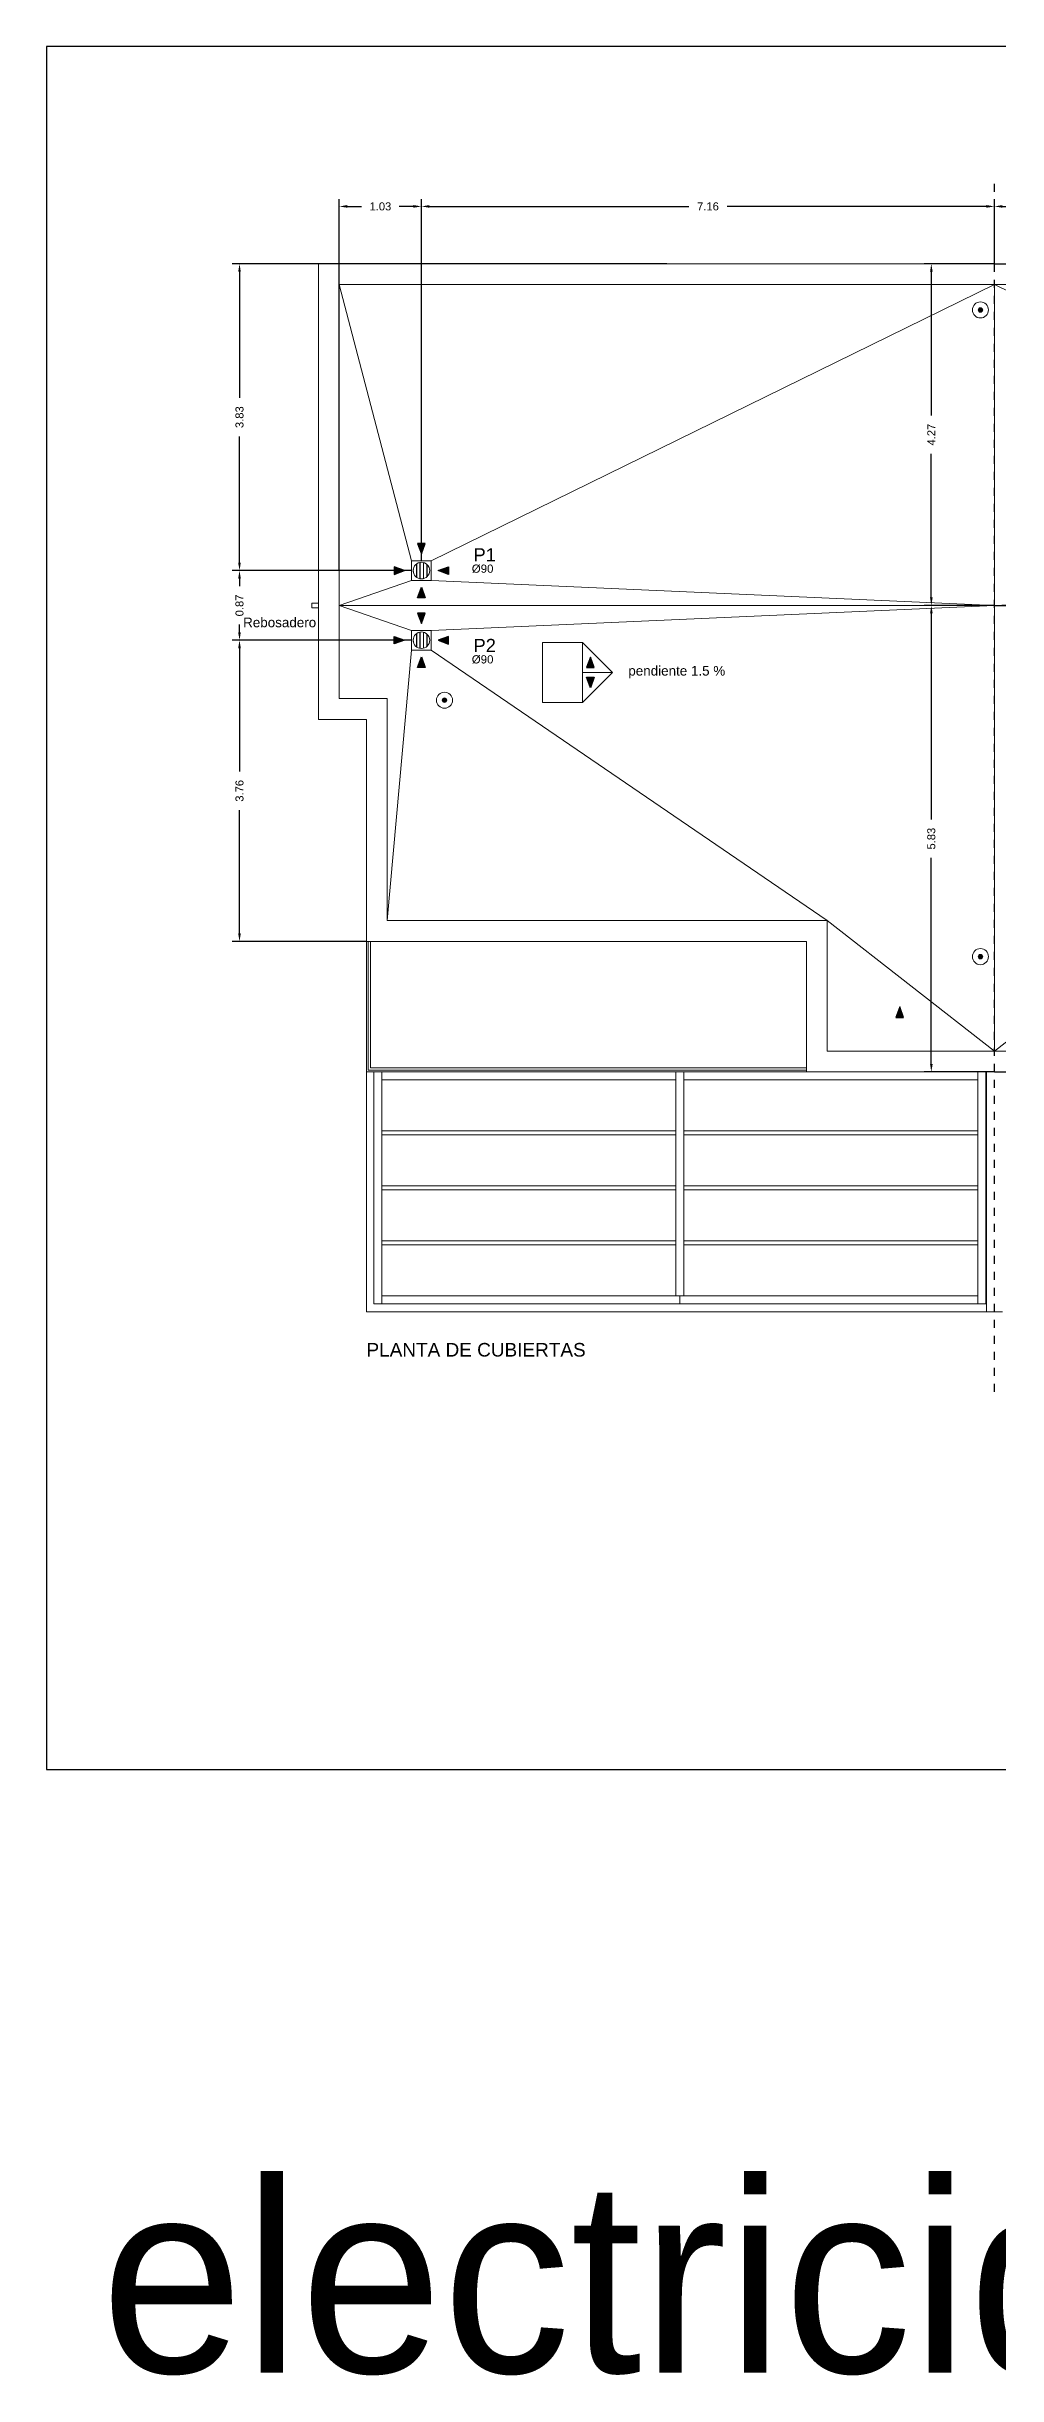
# Model space of a CAD drawing. Header units: millimetres. Extents: x 441156 to 441876, y 4514765 to 4515211.
# Drawn here: x 441363.37 to 441375.26, y 4515157.47 to 4515186.58 of the extents above; entities that cross this region are included whole.
import ezdxf
from ezdxf.enums import TextEntityAlignment as Align

# ---------------------------------------------------------------- set-up
doc = ezdxf.new("R2010")
doc.units = ezdxf.units.MM
doc.linetypes.add('CONTINUA', pattern=[0])
doc.linetypes.add('RAYITAS', pattern=[0.375, 0.25, -0.125])
doc.layers.add('01_cartela', color=6, linetype='Continuous', plot=False)
for name, color, linetype in [('01_cotas', 254, 'Continuous'), ('01_proyección', 4, 'RAYITAS'), ('01_puertas', 2, 'Continuous'), ('01_textos', 7, 'Continuous')]:
    doc.layers.add(name, color=color, linetype=linetype)
for name, color, linetype, lineweight in [('01_varios', 4, 'Continuous', 0), ('INGIN SANEAMIENTO BAJANTE PLUVIALES', 170, 'Continuous', 5), ('INGIN SANEAMIENTO TEXTO ENTERRADO', 7, 'Continuous', 0)]:
    doc.layers.add(name, color=color, linetype=linetype, lineweight=lineweight)
doc.styles.add('Century Gothic_6', font='', dxfattribs={"height": 11})
doc.styles.add('Estilo1', font='swissel.ttf')
doc.styles.add('NIEVES2', font='sanss___.ttf')
doc.styles.add('ROMANS', font='romans')
doc.styles.get('Century Gothic_6').set_extended_font_data('Century Gothic')
doc.dimstyles.new('DECIMAL-50', dxfattribs={"dimtxt": 0.08, "dimasz": 0.15, "dimexe": 0.09, "dimexo": 0, "dimgap": 0.09, "dimtad": 0, "dimzin": 0, "dimdsep": 46, "dimtxsty": 'ROMANS', "dimcen": 0.09, "dimclrt": 6, "dimadec": 0, "dimazin": 0, "dimtfac": 1.38, "dimtix": 1, "dimtofl": 0, "dimtmove": 2, "dimatfit": 3, "dimldrblk": 'OBLIQUE', "dimfxl": 1, "dimtolj": 1, "dimtzin": 0, "dimarcsym": 0})

# ---------------------------------------------------------------- blocks, each defined once
blk = doc.blocks.new('*D24')
at = {"layer": '01_cotas', "color": 0, "linetype": 'CONTINUA', "lineweight": -2, "transparency": 16777216}
for p, q in [((441375.221, 4515179.595), (441374.342, 4515179.595)), ((441375.221, 4515173.765), (441374.342, 4515173.765))]:
    blk.add_line(p, q, dxfattribs=at)
at = {"layer": '01_cotas', "color": 0, "lineweight": -2, "transparency": 16777216}
for p, q in [((441374.432, 4515179.495), (441374.432, 4515176.921)), ((441374.432, 4515173.865), (441374.432, 4515176.44))]:
    blk.add_line(p, q, dxfattribs=at)
at = {"layer": '01_cotas', "color": 0, "transparency": 16777216}
for points in [[(441374.416, 4515179.495), (441374.449, 4515179.495), (441374.432, 4515179.595)], [(441374.416, 4515173.865), (441374.449, 4515173.865), (441374.432, 4515173.765)]]:
    blk.add_solid(points, dxfattribs=at)
at = {"layer": '01_cotas', "color": 7, "transparency": 16777216, "insert": (441374.432, 4515176.68), "char_height": 0.1, "attachment_point": 5, "rotation": 90, "style": 'Estilo1'}
blk.add_mtext('\\A1;5.83', dxfattribs=at)
blk = doc.blocks.new('*D25')
at = {"layer": '01_cotas', "color": 0, "linetype": 'CONTINUA', "lineweight": -2, "transparency": 16777216}
for p, q in [((441375.221, 4515183.865), (441374.342, 4515183.865)), ((441375.221, 4515179.595), (441374.342, 4515179.595))]:
    blk.add_line(p, q, dxfattribs=at)
at = {"layer": '01_cotas', "color": 0, "lineweight": -2, "transparency": 16777216}
for p, q in [((441374.432, 4515183.765), (441374.432, 4515181.97)), ((441374.432, 4515179.695), (441374.432, 4515181.491))]:
    blk.add_line(p, q, dxfattribs=at)
at = {"layer": '01_cotas', "color": 0, "transparency": 16777216}
for points in [[(441374.416, 4515183.765), (441374.449, 4515183.765), (441374.432, 4515183.865)], [(441374.416, 4515179.695), (441374.449, 4515179.695), (441374.432, 4515179.595)]]:
    blk.add_solid(points, dxfattribs=at)
at = {"layer": '01_cotas', "color": 7, "transparency": 16777216, "insert": (441374.432, 4515181.73), "char_height": 0.1, "attachment_point": 5, "rotation": 90, "style": 'Estilo1'}
blk.add_mtext('\\A1;4.27', dxfattribs=at)
blk = doc.blocks.new('*D28')
at = {"layer": '01_cotas', "color": 0, "linetype": 'CONTINUA', "lineweight": -2, "transparency": 16777216}
for p, q in [((441375.221, 4515179.595), (441376.1, 4515179.595)), ((441375.221, 4515173.765), (441376.1, 4515173.765))]:
    blk.add_line(p, q, dxfattribs=at)
at = {"layer": '01_cotas', "color": 0, "lineweight": -2, "transparency": 16777216}
for p, q in [((441376.01, 4515179.495), (441376.01, 4515176.921)), ((441376.01, 4515173.865), (441376.01, 4515176.44))]:
    blk.add_line(p, q, dxfattribs=at)
at = {"layer": '01_cotas', "color": 0, "transparency": 16777216}
for points in [[(441375.994, 4515179.495), (441376.027, 4515179.495), (441376.01, 4515179.595)], [(441375.994, 4515173.865), (441376.027, 4515173.865), (441376.01, 4515173.765)]]:
    blk.add_solid(points, dxfattribs=at)
at = {"layer": '01_cotas', "color": 7, "transparency": 16777216, "insert": (441376.01, 4515176.68), "char_height": 0.1, "attachment_point": 5, "rotation": 90, "style": 'Estilo1'}
blk.add_mtext('\\A1;5.83', dxfattribs=at)
blk = doc.blocks.new('*D29')
at = {"layer": '01_cotas', "color": 0, "linetype": 'CONTINUA', "lineweight": -2, "transparency": 16777216}
for p, q in [((441375.221, 4515183.865), (441376.1, 4515183.865)), ((441375.221, 4515179.595), (441376.1, 4515179.595))]:
    blk.add_line(p, q, dxfattribs=at)
at = {"layer": '01_cotas', "color": 0, "lineweight": -2, "transparency": 16777216}
for p, q in [((441376.01, 4515183.765), (441376.01, 4515181.97)), ((441376.01, 4515179.695), (441376.01, 4515181.491))]:
    blk.add_line(p, q, dxfattribs=at)
at = {"layer": '01_cotas', "color": 0, "transparency": 16777216}
for points in [[(441375.994, 4515183.765), (441376.027, 4515183.765), (441376.01, 4515183.865)], [(441375.994, 4515179.695), (441376.027, 4515179.695), (441376.01, 4515179.595)]]:
    blk.add_solid(points, dxfattribs=at)
at = {"layer": '01_cotas', "color": 7, "transparency": 16777216, "insert": (441376.01, 4515181.73), "char_height": 0.1, "attachment_point": 5, "rotation": 90, "style": 'Estilo1'}
blk.add_mtext('\\A1;4.27', dxfattribs=at)
blk = doc.blocks.new('*D32')
at = {"layer": '01_cotas', "color": 0, "linetype": 'CONTINUA', "lineweight": -2, "transparency": 16777216}
for p, q in [((441375.221, 4515183.865), (441375.221, 4515184.672)), ((441382.384, 4515183.865), (441382.384, 4515184.672))]:
    blk.add_line(p, q, dxfattribs=at)
at = {"layer": '01_cotas', "color": 0, "lineweight": -2, "transparency": 16777216}
for p, q in [((441375.321, 4515184.582), (441378.563, 4515184.582)), ((441382.284, 4515184.582), (441379.043, 4515184.582))]:
    blk.add_line(p, q, dxfattribs=at)
at = {"layer": '01_cotas', "color": 0, "transparency": 16777216}
for points in [[(441375.321, 4515184.599), (441375.321, 4515184.566), (441375.221, 4515184.582)], [(441382.284, 4515184.599), (441382.284, 4515184.566), (441382.384, 4515184.582)]]:
    blk.add_solid(points, dxfattribs=at)
at = {"layer": '01_cotas', "color": 7, "transparency": 16777216, "insert": (441378.803, 4515184.582), "char_height": 0.1, "attachment_point": 5, "style": 'Estilo1'}
blk.add_mtext('\\A1;7.16', dxfattribs=at)
blk = doc.blocks.new('*D39')
at = {"layer": '01_cotas', "color": 0, "linetype": 'CONTINUA', "lineweight": -2, "transparency": 16777216}
for p, q in [((441371.126, 4515183.865), (441365.694, 4515183.865)), ((441367.936, 4515180.031), (441365.694, 4515180.031))]:
    blk.add_line(p, q, dxfattribs=at)
at = {"layer": '01_cotas', "color": 0, "lineweight": -2, "transparency": 16777216}
for p, q in [((441365.784, 4515183.765), (441365.784, 4515182.188)), ((441365.784, 4515180.131), (441365.784, 4515181.708))]:
    blk.add_line(p, q, dxfattribs=at)
at = {"layer": '01_cotas', "color": 0, "transparency": 16777216}
for points in [[(441365.767, 4515183.765), (441365.8, 4515183.765), (441365.784, 4515183.865)], [(441365.767, 4515180.131), (441365.8, 4515180.131), (441365.784, 4515180.031)]]:
    blk.add_solid(points, dxfattribs=at)
at = {"layer": '01_cotas', "color": 7, "transparency": 16777216, "insert": (441365.784, 4515181.948), "char_height": 0.1, "attachment_point": 5, "rotation": 90, "style": 'Estilo1'}
blk.add_mtext('\\A1;3.83', dxfattribs=at)
blk = doc.blocks.new('*D40')
at = {"layer": '01_cotas', "color": 0, "linetype": 'CONTINUA', "lineweight": -2, "transparency": 16777216}
for p, q in [((441367.936, 4515180.031), (441365.694, 4515180.031)), ((441367.936, 4515179.16), (441365.694, 4515179.16))]:
    blk.add_line(p, q, dxfattribs=at)
at = {"layer": '01_cotas', "color": 0, "lineweight": -2, "transparency": 16777216}
for p, q in [((441365.784, 4515179.931), (441365.784, 4515179.834)), ((441365.784, 4515179.26), (441365.784, 4515179.357))]:
    blk.add_line(p, q, dxfattribs=at)
at = {"layer": '01_cotas', "color": 0, "transparency": 16777216}
for points in [[(441365.767, 4515179.931), (441365.8, 4515179.931), (441365.784, 4515180.031)], [(441365.767, 4515179.26), (441365.8, 4515179.26), (441365.784, 4515179.16)]]:
    blk.add_solid(points, dxfattribs=at)
at = {"layer": '01_cotas', "color": 7, "transparency": 16777216, "insert": (441365.784, 4515179.595), "char_height": 0.1, "attachment_point": 5, "rotation": 90, "style": 'Estilo1'}
blk.add_mtext('\\A1;0.87', dxfattribs=at)
blk = doc.blocks.new('*D41')
at = {"layer": '01_cotas', "color": 0, "linetype": 'CONTINUA', "lineweight": -2, "transparency": 16777216}
for p, q in [((441367.936, 4515179.16), (441365.694, 4515179.16)), ((441367.371, 4515175.395), (441365.694, 4515175.395))]:
    blk.add_line(p, q, dxfattribs=at)
at = {"layer": '01_cotas', "color": 0, "lineweight": -2, "transparency": 16777216}
for p, q in [((441365.784, 4515179.06), (441365.784, 4515177.519)), ((441365.784, 4515175.495), (441365.784, 4515177.037))]:
    blk.add_line(p, q, dxfattribs=at)
at = {"layer": '01_cotas', "color": 0, "transparency": 16777216}
for points in [[(441365.767, 4515179.06), (441365.8, 4515179.06), (441365.784, 4515179.16)], [(441365.767, 4515175.495), (441365.8, 4515175.495), (441365.784, 4515175.395)]]:
    blk.add_solid(points, dxfattribs=at)
at = {"layer": '01_cotas', "color": 7, "transparency": 16777216, "insert": (441365.784, 4515177.278), "char_height": 0.1, "attachment_point": 5, "rotation": 90, "style": 'Estilo1'}
blk.add_mtext('\\A1;3.76', dxfattribs=at)
blk = doc.blocks.new('*D42')
at = {"layer": '01_cotas', "color": 0, "linetype": 'CONTINUA', "lineweight": -2, "transparency": 16777216}
for p, q in [((441367.031, 4515180.031), (441367.031, 4515184.672)), ((441368.058, 4515180.153), (441368.058, 4515184.672))]:
    blk.add_line(p, q, dxfattribs=at)
at = {"layer": '01_cotas', "color": 0, "lineweight": -2, "transparency": 16777216}
for p, q in [((441367.131, 4515184.582), (441367.308, 4515184.582)), ((441367.958, 4515184.582), (441367.781, 4515184.582))]:
    blk.add_line(p, q, dxfattribs=at)
at = {"layer": '01_cotas', "color": 0, "transparency": 16777216}
for points in [[(441367.131, 4515184.599), (441367.131, 4515184.566), (441367.031, 4515184.582)], [(441367.958, 4515184.599), (441367.958, 4515184.566), (441368.058, 4515184.582)]]:
    blk.add_solid(points, dxfattribs=at)
at = {"layer": '01_cotas', "color": 7, "transparency": 16777216, "insert": (441367.545, 4515184.582), "char_height": 0.1, "attachment_point": 5, "style": 'Estilo1'}
blk.add_mtext('\\A1;1.03', dxfattribs=at)
blk = doc.blocks.new('*D43')
at = {"layer": '01_cotas', "color": 0, "linetype": 'CONTINUA', "lineweight": -2, "transparency": 16777216}
for p, q in [((441368.058, 4515183.865), (441368.058, 4515184.672)), ((441375.221, 4515183.865), (441375.221, 4515184.672))]:
    blk.add_line(p, q, dxfattribs=at)
at = {"layer": '01_cotas', "color": 0, "lineweight": -2, "transparency": 16777216}
for p, q in [((441368.158, 4515184.582), (441371.399, 4515184.582)), ((441375.121, 4515184.582), (441371.88, 4515184.582))]:
    blk.add_line(p, q, dxfattribs=at)
at = {"layer": '01_cotas', "color": 0, "transparency": 16777216}
for points in [[(441368.158, 4515184.599), (441368.158, 4515184.566), (441368.058, 4515184.582)], [(441375.121, 4515184.599), (441375.121, 4515184.566), (441375.221, 4515184.582)]]:
    blk.add_solid(points, dxfattribs=at)
at = {"layer": '01_cotas', "color": 7, "transparency": 16777216, "insert": (441371.64, 4515184.582), "char_height": 0.1, "attachment_point": 5, "style": 'Estilo1'}
blk.add_mtext('\\A1;7.16', dxfattribs=at)

msp = doc.modelspace()

# ---------------------------------------------------------------- hatches: boundary and pattern name
at = {"layer": '01_puertas', "ltscale": 0.5}
h = msp.add_hatch(color=256, dxfattribs=at)
h.dxf.hatch_style = 1
h.paths.add_polyline_path([(441368.10587219, 4515180.37011201), (441368.01050071, 4515180.37011201), (441368.05818645, 4515180.23889478)])
h = msp.add_hatch(color=256, dxfattribs=at)
h.dxf.hatch_style = 1
h.paths.add_polyline_path([(441367.7166276, 4515180.07762008), (441367.7166276, 4515179.9822486), (441367.84784484, 4515180.02993434)])
h = msp.add_hatch(color=256, dxfattribs=at)
h.dxf.hatch_style = 1
h.paths.add_polyline_path([(441368.39757565, 4515180.07840855), (441368.39757565, 4515179.98303708), (441368.26635842, 4515180.03072281)])
h = msp.add_hatch(color=256, dxfattribs=at)
h.dxf.hatch_style = 1
h.paths.add_polyline_path([(441368.10587219, 4515179.69133361), (441368.01050071, 4515179.69133361), (441368.05818645, 4515179.82255085)])
h = msp.add_hatch(color=256, dxfattribs=at)
h.dxf.hatch_style = 1
h.paths.add_polyline_path([(441368.10587219, 4515179.4995357), (441368.01050071, 4515179.4995357), (441368.05818645, 4515179.36831847)])
h = msp.add_hatch(color=256, dxfattribs=at)
h.dxf.hatch_style = 1
h.paths.add_polyline_path([(441367.7166276, 4515179.11324923), (441367.7166276, 4515179.20862071), (441367.84784484, 4515179.16093497)])
h = msp.add_hatch(color=256, dxfattribs=at)
h.dxf.hatch_style = 1
h.paths.add_polyline_path([(441368.39757565, 4515179.11246076), (441368.39757565, 4515179.20783224), (441368.26635842, 4515179.1601465)])
h = msp.add_hatch(color=256, dxfattribs=at)
h.dxf.hatch_style = 1
h.paths.add_polyline_path([(441368.10587219, 4515178.8207573), (441368.01050071, 4515178.8207573), (441368.05818645, 4515178.95197454)])
h = msp.add_hatch(color=256, dxfattribs=at)
h.dxf.hatch_style = 1
h.paths.add_polyline_path([(441370.12247645, 4515178.81821778), (441370.21784793, 4515178.81821778), (441370.17016219, 4515178.94943502)])
h = msp.add_hatch(color=256, dxfattribs=at)
h.dxf.hatch_style = 1
h.paths.add_polyline_path([(441370.12247645, 4515178.69765153), (441370.21784793, 4515178.69765153), (441370.17016219, 4515178.56643429)])
h = msp.add_hatch(color=256, dxfattribs=at)
h.dxf.hatch_style = 1
h.paths.add_polyline_path([(441373.98893284, 4515174.4447754), (441374.08430432, 4515174.4447754), (441374.03661858, 4515174.57599263)])
at = {"layer": 'INGIN SANEAMIENTO BAJANTE PLUVIALES', "lineweight": 0}
h = msp.add_hatch(color=256, dxfattribs=at)
h.dxf.hatch_style = 1
edge = h.paths.add_edge_path()
edge.add_arc((441375.04628354, 4515183.28814598), 0.0283421, 0, 360)
h = msp.add_hatch(dxfattribs=at)
h.set_pattern_fill('JIS_RC_18', color=256, scale=0.002397, angle=45)
h.set_pattern_definition([(90, (441297.155356, 4515132.50087), (-0.043142653, 9e-18), []), (90, (441297.15705, 4515132.502566), (-0.043142653, 9e-18), []), (90, (441297.158745, 4515132.50426), (-0.043142653, 9e-18), [])])
edge = h.paths.add_edge_path()
edge.add_arc((441368.05818645, 4515180.03072281), 0.10331887, 0, 360)
h = msp.add_hatch(dxfattribs=at)
h.set_pattern_fill('JIS_RC_18', color=256, scale=0.002397, angle=45)
h.set_pattern_definition([(90, (441297.155356, 4515130.862795), (-0.043142653, 9e-18), []), (90, (441297.15705, 4515130.86449), (-0.043142653, 9e-18), []), (90, (441297.158745, 4515130.866185), (-0.043142653, 9e-18), [])])
edge = h.paths.add_edge_path()
edge.add_arc((441368.05818645, 4515179.1601465), 0.10331887, 0, 360)
h = msp.add_hatch(color=256, dxfattribs=at)
h.dxf.hatch_style = 1
edge = h.paths.add_edge_path()
edge.add_arc((441368.34628368, 4515178.41043466), 0.0283421, 0, 360)
h = msp.add_hatch(color=256, dxfattribs=at)
h.dxf.hatch_style = 1
edge = h.paths.add_edge_path()
edge.add_arc((441375.04628354, 4515175.20543153), 0.0283421, 0, 360)

# ---------------------------------------------------------------- linework, layer by layer
at = {"layer": '01_cartela', "color": 3}
msp.add_lwpolyline([(441363.37182267, 4515186.58008588), (441363.37182267, 4515165.04506187), (441394.00981074, 4515165.04506187), (441394.00981074, 4515186.58008588)], close=True, dxfattribs=at)
at = {"layer": '01_proyección', "color": 10, "ltscale": 0.25}
msp.add_line((441375.22128368, 4515169.76543466, -0.00000136), (441375.22128368, 4515184.86543465, -0.00000085), dxfattribs=at)
at = {"layer": '01_puertas', "ltscale": 0.5, "elevation": -0.00000053}
for points in [[(441368.10587219, 4515180.37011201), (441368.01050071, 4515180.37011201), (441368.05818645, 4515180.23889478), (441368.10587219, 4515180.37011201)], [(441367.7166276, 4515180.07762008), (441367.7166276, 4515179.9822486), (441367.84784484, 4515180.02993434), (441367.7166276, 4515180.07762008)], [(441368.39757565, 4515180.07840855), (441368.39757565, 4515179.98303708), (441368.26635842, 4515180.03072281), (441368.39757565, 4515180.07840855)], [(441368.10587219, 4515179.69133361), (441368.01050071, 4515179.69133361), (441368.05818645, 4515179.82255085), (441368.10587219, 4515179.69133361)], [(441368.10587219, 4515179.4995357), (441368.01050071, 4515179.4995357), (441368.05818645, 4515179.36831847), (441368.10587219, 4515179.4995357)], [(441367.7166276, 4515179.11324923), (441367.7166276, 4515179.20862071), (441367.84784484, 4515179.16093497), (441367.7166276, 4515179.11324923)], [(441368.39757565, 4515179.11246076), (441368.39757565, 4515179.20783224), (441368.26635842, 4515179.1601465), (441368.39757565, 4515179.11246076)], [(441368.10587219, 4515178.8207573), (441368.01050071, 4515178.8207573), (441368.05818645, 4515178.95197454), (441368.10587219, 4515178.8207573)], [(441370.12247645, 4515178.81821778), (441370.21784793, 4515178.81821778), (441370.17016219, 4515178.94943502), (441370.12247645, 4515178.81821778)], [(441370.12247645, 4515178.69765153), (441370.21784793, 4515178.69765153), (441370.17016219, 4515178.56643429), (441370.12247645, 4515178.69765153)], [(441373.98893284, 4515174.4447754), (441374.08430432, 4515174.4447754), (441374.03661858, 4515174.57599263), (441373.98893284, 4515174.4447754)]]:
    msp.add_lwpolyline(points, dxfattribs=at)
at = {"layer": '01_varios'}
for p, q in [((441367.37128368, 4515175.39542842, -0.00000053), (441367.37128368, 4515173.76543466, -0.00000053)), ((441367.39128368, 4515175.39542842, -0.00000053), (441367.39128368, 4515173.78543465, -0.00000053)), ((441367.42128368, 4515175.39542842, -0.00000053), (441367.42128368, 4515173.81543466, -0.00000053)), ((441367.37128368, 4515173.76543466, -0.00000053), (441372.87128368, 4515173.76543466, -0.00000053)), ((441367.37128368, 4515173.76543466, -0.00000053), (441367.37128368, 4515170.76543466, -0.00000053)), ((441367.39128368, 4515173.78543465, -0.00000053), (441372.87128368, 4515173.78543465, -0.00000053)), ((441367.42128368, 4515173.81543466, -0.00000053), (441372.87128368, 4515173.81543466, -0.00000053)), ((441367.4612837, 4515173.76543466, -0.00000053), (441367.4612837, 4515170.86543465, -0.00000053)), ((441367.5612837, 4515170.86543465, -0.00000053), (441367.5612837, 4515173.76543466, -0.00000053)), ((441371.23647141, 4515173.66543466), (441367.5612837, 4515173.66543466, -0.00000053)), ((441371.23647141, 4515170.96543466), (441371.23647141, 4515173.76543466)), ((441371.33647141, 4515170.96543466), (441371.33647141, 4515173.76543466)), ((441375.01165912, 4515173.66543466, 0.00000058), (441371.33647141, 4515173.66543466)), ((441375.01165912, 4515170.86543466, 0.00000058), (441375.01165912, 4515173.76543466, 0.00000058)), ((441375.11165912, 4515170.86543466, 0.00000058), (441375.11165912, 4515173.76543466, 0.00000058)), ((441375.12128385, 4515173.76543466, 0.00000058), (441375.12128385, 4515170.76543466, 0.00000058)), ((441375.12128388, 4515173.76543466, 0.00000058), (441375.12128388, 4515170.76543466, 0.00000058)), ((441367.5612837, 4515173.02793466, -0.00000053), (441371.23647141, 4515173.02793466)), ((441367.5612837, 4515172.97793466, -0.00000053), (441371.23647141, 4515172.97793466)), ((441371.33647141, 4515173.02793466), (441375.01165912, 4515173.02793466, 0.00000058)), ((441371.33647141, 4515172.97793466), (441375.01165912, 4515172.97793466, 0.00000058)), ((441367.5612837, 4515172.34043466, -0.00000053), (441371.23647141, 4515172.34043466)), ((441367.5612837, 4515172.29043466, -0.00000053), (441371.23647141, 4515172.29043466)), ((441371.33647141, 4515172.34043466), (441375.01165912, 4515172.34043466, 0.00000058)), ((441371.33647141, 4515172.29043466), (441375.01165912, 4515172.29043466, 0.00000058)), ((441367.5612837, 4515171.65293466, -0.00000053), (441371.23647141, 4515171.65293466)), ((441367.5612837, 4515171.60293466, -0.00000053), (441371.23647141, 4515171.60293466)), ((441371.33647141, 4515171.65293466), (441375.01165912, 4515171.65293466, 0.00000058)), ((441371.33647141, 4515171.60293466), (441375.01165912, 4515171.60293466, 0.00000058)), ((441375.12128388, 4515170.76543466, 0.00000058), (441367.37128368, 4515170.76543466, -0.00000053)), ((441375.11165912, 4515170.86543466, 0.00000058), (441367.4612837, 4515170.86543465, -0.00000053)), ((441375.01165912, 4515170.96543466, 0.00000058), (441367.5612837, 4515170.96543466, -0.00000053)), ((441371.28647141, 4515170.86543466), (441371.28647141, 4515170.96543466)), ((441371.28647141, 4515170.86543466), (441371.28647141, 4515170.96543466)), ((441375.12128385, 4515170.76543466, 0.00000058), (441375.32128385, 4515170.76543466, 0.00000058)), ((441375.32128388, 4515170.76543466, 0.00000058), (441375.12128388, 4515170.76543466, 0.00000058))]:
    msp.add_line(p, q, dxfattribs=at)
at = {"layer": '01_varios', "elevation": -0.00000053}
msp.add_lwpolyline([(441366.77128368, 4515178.17043465), (441366.77128368, 4515183.86543465), (441383.67128368, 4515183.86543465), (441383.67128368, 4515178.17043465), (441383.07128368, 4515178.17043465), (441383.07128368, 4515175.39542842), (441377.57128368, 4515175.39542842), (441377.57128405, 4515173.76543466), (441372.87128368, 4515173.76543466), (441372.87128368, 4515175.39542842), (441367.37128368, 4515175.39542842), (441367.37128368, 4515178.17043465)], close=True, dxfattribs=at)
at = {"layer": 'INGIN SANEAMIENTO BAJANTE PLUVIALES', "lineweight": 0}
for p, q in [((441367.03128368, 4515183.60543466, -0.00000053), (441367.93552124, 4515180.15338802, -0.00000053)), ((441368.18085166, 4515180.15338802, -0.00000053), (441375.22128383, 4515183.60543466, -0.00000053)), ((441375.22128383, 4515174.02543466, -0.00000053), (441375.22128383, 4515183.60543466, -0.00000053)), ((441375.22128383, 4515174.02543466, -0.00000053), (441375.22128383, 4515183.60543466, -0.00000053)), ((441382.261716, 4515180.15338802, -0.00000089), (441375.22128383, 4515183.60543466, -0.00000053)), ((441367.93552124, 4515179.9080576, -0.00000053), (441367.03128368, 4515179.59543466)), ((441368.18085166, 4515179.9080576, -0.00000053), (441375.22128383, 4515179.59543466)), ((441382.261716, 4515179.9080576, -0.00000089), (441375.22128383, 4515179.59543466)), ((441366.68854182, 4515179.62543466, -0.00000053), (441366.77128368, 4515179.62543466, -0.00000053)), ((441366.68854182, 4515179.56543466, -0.00000053), (441366.68854182, 4515179.62543466, -0.00000053)), ((441366.68854182, 4515179.56543466, -0.00000053), (441366.77128368, 4515179.56543466, -0.00000053)), ((441375.22128383, 4515179.59543466), (441367.03128368, 4515179.59543466)), ((441367.93552124, 4515179.28281171, -0.00000053), (441367.03128368, 4515179.59543466)), ((441368.18085166, 4515179.28281171, -0.00000053), (441375.22128383, 4515179.59543466)), ((441375.22128383, 4515179.59543466), (441383.41128399, 4515179.59543466)), ((441382.261716, 4515179.28281171, -0.00000089), (441375.22128383, 4515179.59543466)), ((441367.93552124, 4515179.03748129, -0.00000053), (441367.63128368, 4515175.65542842, -0.00000053)), ((441368.18085166, 4515179.03748129, -0.00000053), (441373.13128368, 4515175.65542842, -0.00000053)), ((441370.07128368, 4515179.13293466, -0.00000053), (441370.44628368, 4515178.75793465, -0.00000053)), ((441370.07128368, 4515178.75793465, -0.00000053), (441370.44628368, 4515178.75793465, -0.00000053)), ((441370.07128368, 4515178.38293465, -0.00000053), (441370.44628368, 4515178.75793465, -0.00000053)), ((441373.13128368, 4515175.65542842, -0.00000053), (441375.22128383, 4515174.02543466, -0.00000053)), ((441377.31128362, 4515175.65542842, -0.00000053), (441375.22128383, 4515174.02543466, -0.00000053))]:
    msp.add_line(p, q, dxfattribs=at)
at = {"layer": 'INGIN SANEAMIENTO BAJANTE PLUVIALES', "lineweight": 0, "elevation": -0.00000053}
for points in [[(441367.03128368, 4515178.43043465), (441367.03128368, 4515183.60543466), (441383.41128368, 4515183.60543466), (441383.41128368, 4515178.43043465), (441382.81128368, 4515178.43043465), (441382.81128368, 4515175.65542842), (441377.31128362, 4515175.65542842), (441377.31128399, 4515174.02543466), (441373.13128368, 4515174.02543466), (441373.13128368, 4515175.65542842), (441367.63128368, 4515175.65542842), (441367.63128368, 4515178.43043465)], [(441368.18085166, 4515180.15338802), (441368.18085166, 4515179.9080576), (441367.93552124, 4515179.9080576), (441367.93552124, 4515180.15338802)], [(441368.18085166, 4515179.03748129), (441368.18085166, 4515179.28281171), (441367.93552124, 4515179.28281171), (441367.93552124, 4515179.03748129)], [(441369.57128368, 4515178.38293465), (441369.57128368, 4515179.13293466), (441370.07128368, 4515179.13293466), (441370.07128368, 4515178.38293465)]]:
    msp.add_lwpolyline(points, close=True, dxfattribs=at)
at = {"layer": 'INGIN SANEAMIENTO BAJANTE PLUVIALES', "lineweight": 0}
for centre, radius in [((441375.04628354, 4515183.28814598, -0.00000111), 0.10043635), ((441375.04628354, 4515183.28814598, -0.00000111), 0.0283421), ((441368.05818645, 4515180.03072281, -0.00000053), 0.10331887), ((441368.05818645, 4515179.1601465, -0.00000053), 0.10331887), ((441368.34628368, 4515178.41043466, -0.00000053), 0.10043635), ((441368.34628368, 4515178.41043466, -0.00000053), 0.0283421), ((441375.04628354, 4515175.20543153, -0.00000111), 0.10043635), ((441375.04628354, 4515175.20543153, -0.00000111), 0.0283421)]:
    msp.add_circle(centre, radius, dxfattribs=at)

# ---------------------------------------------------------------- texts
at = {"layer": '01_cartela', "color": 3, "insert": (441364.05108569, 4515159.89912909), "char_height": 2.3928733831, "width": 70.1854420962, "attachment_point": 1, "style": 'Century Gothic_6'}
msp.add_mtext('electricidad', dxfattribs=at)
at = {"layer": '01_textos', "style": 'NIEVES2'}
for s, p in [('Rebosadero', (441366.2856419, 4515179.3226654, -0.00000106)), ('pendiente 1.5 %%%', (441371.25017346, 4515178.718531))]:
    msp.add_text(s, height=0.12, dxfattribs=at).set_placement(p, align=Align.CENTER)
at = {"layer": '01_textos', "color": 5, "style": 'Estilo1'}
msp.add_text('PLANTA DE CUBIERTAS', height=0.1697265748, dxfattribs=at).set_placement((441367.37128368, 4515170.20695935, -0.00000053))
at = {"layer": 'INGIN SANEAMIENTO BAJANTE PLUVIALES', "style": 'NIEVES2'}
for s, p in [('P1', (441368.84903243, 4515180.14591329, -0.00000089)), ('P2', (441368.84903243, 4515179.01232165, -0.00000053))]:
    msp.add_text(s, height=0.164465438, dxfattribs=at).set_placement(p, align=Align.CENTER)
at = {"layer": 'INGIN SANEAMIENTO TEXTO ENTERRADO', "char_height": 0.102375, "attachment_point": 5, "rotation": 359.979970055, "style": 'Estilo1'}
for insert in [(441368.82263674, 4515180.05283848, -0.00000089), (441368.82263674, 4515178.91924684, -0.00000053)]:
    msp.add_mtext_dynamic_manual_height_columns('Ø90', width=0.5900810399, gutter_width=12.5, heights=[0], dxfattribs=dict(at, insert=insert))

# ---------------------------------------------------------------- dimensions: what is measured, and where the dimension line sits
at = {"layer": '01_cotas'}
for base, p1, p2, angle, picture, middle in [((441367.03128368, 4515184.58247283), (441368.05818645, 4515180.15338802, -0.00000053), (441367.03128368, 4515180.03072281, -0.00000053), 0, '*D42', (441367.54473506, 4515184.58247283)), ((441375.22128414, 4515184.58247283), (441368.05818614, 4515183.86543465), (441375.22128414, 4515183.86543465), 0, '*D43', (441371.63973514, 4515184.58247283)), ((441375.22128321, 4515184.58247283), (441382.38438121, 4515183.86543465), (441375.22128321, 4515183.86543465), 180, '*D32', (441378.80283221, 4515184.58247283)), ((441365.78369579, 4515183.86543465), (441367.93552093, 4515180.03072281, -0.00000017), (441371.12628331, 4515183.86543465, -0.00000053), 90, '*D39', (441365.78369579, 4515181.94807873)), ((441374.43235826, 4515183.86543465), (441375.22128383, 4515179.59543466), (441375.22128383, 4515183.86543465, -0.00000053), 90, '*D25', (441374.43235825, 4515181.73043466)), ((441376.0102091, 4515183.86543465), (441375.22128352, 4515179.59543466), (441375.22128352, 4515183.86543465, -0.00000053), 90, '*D29', (441376.0102091, 4515181.73043466)), ((441365.78369579, 4515179.1601465), (441367.93552093, 4515180.03072281, -0.00000053), (441367.93552093, 4515179.1601465, -0.00000053), 90, '*D40', (441365.78369579, 4515179.59543466)), ((441374.43235826, 4515173.76543466), (441375.22128383, 4515179.59543466), (441375.22128386, 4515173.76543466, -0.00000053), 90, '*D24', (441374.43235825, 4515176.68043466)), ((441376.0102091, 4515173.76543466), (441375.22128352, 4515179.59543466), (441375.22128349, 4515173.76543466, -0.00000053), 90, '*D28', (441376.0102091, 4515176.68043466)), ((441365.78369579, 4515175.39542842), (441367.93552093, 4515179.1601465, -0.00000053), (441367.37128368, 4515175.39542842, -0.00000053), 90, '*D41', (441365.78369579, 4515177.27778746))]:
    dim = msp.add_linear_dim(base=base, p1=p1, p2=p2, angle=angle, dimstyle='DECIMAL-50', override={"dimtxt": 0.1, "dimasz": 0.1, "dimtxsty": 'Estilo1', "dimsah": 1, "dimclrt": 7, "dimfxl": 0.09, "dimarcsym": 2}, dxfattribs=at)
    dim.commit()
    dim.dimension.update_dxf_attribs({"geometry": picture, "text_midpoint": middle})

doc.saveas('drawing.dxf')
